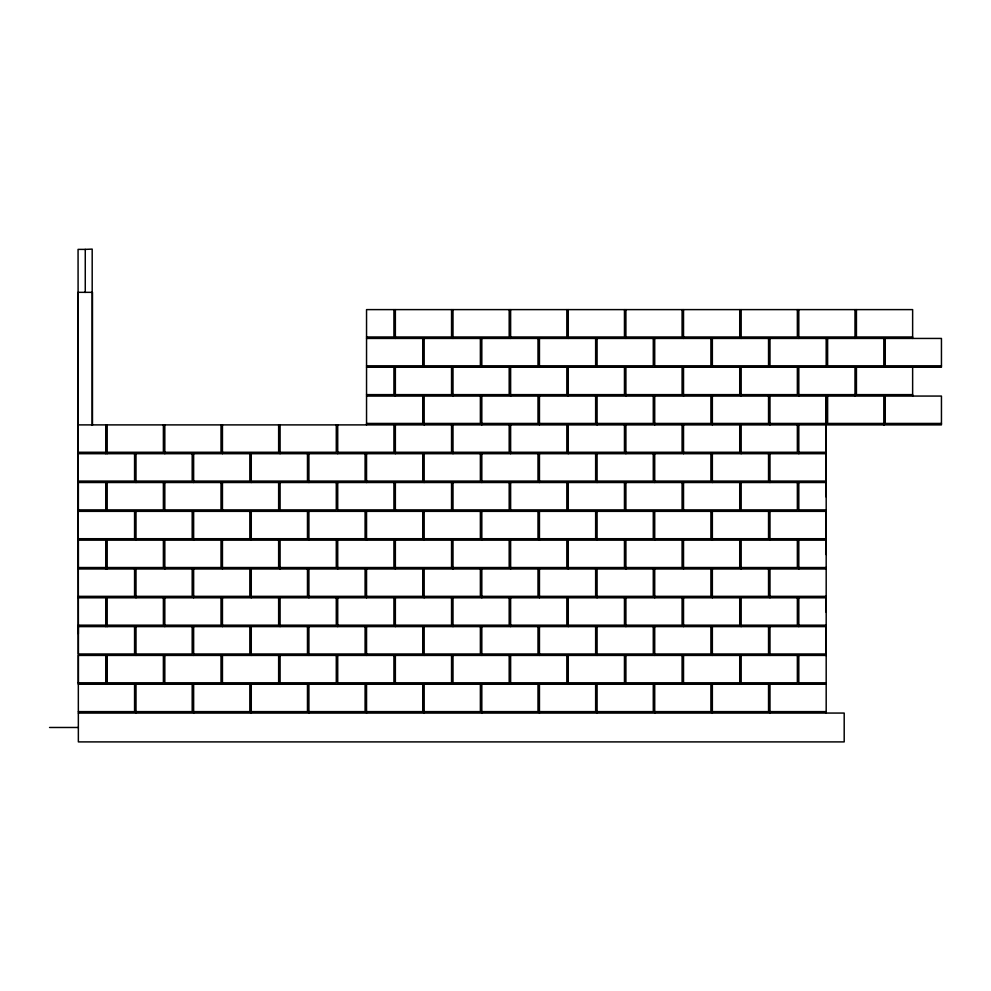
<?xml version="1.0" encoding="UTF-8"?>
<svg xmlns="http://www.w3.org/2000/svg" width="991" height="991" viewBox="0 0 991 991"><rect width="100%" height="100%" fill="white"/><g stroke="black" fill="none" stroke-linecap="round" stroke-linejoin="round"><path stroke-width="1.49" d="M826.184 684.248L78.363 684.248L78.363 655.423L826.184 655.423M769.982 538.72L826.184 538.72L826.184 511.344L78.363 511.344L78.363 482.518L826.184 482.518M826.184 424.891L826.184 452.268L798.808 452.268M85.263 292.333L85.263 249.385L92.188 249.1L92.188 425.213M84.916 292.333L85.56 292.333M366.546 336.99L393.923 336.99L393.923 309.613M395.359 336.99L451.549 336.99L451.549 309.613M452.998 336.99L509.188 336.99L509.188 309.613M510.625 336.99L566.827 336.99L566.827 309.613M568.264 336.99L624.454 336.99L624.454 309.613M625.903 336.99L682.093 336.99L682.093 309.613M683.53 336.99L739.732 336.99L739.732 309.613M741.169 336.99L797.359 336.99L797.359 309.613M798.808 336.99L854.998 336.99M912.637 336.99L856.435 336.99L856.435 309.613M366.546 338.439L941.45 338.439L941.45 367.252L366.546 367.252M366.546 365.815L422.736 365.815L422.736 338.439M424.173 365.815L480.375 365.815L480.375 338.439M481.812 365.815L538.002 365.815L538.002 338.439M539.451 365.815L595.641 365.815L595.641 338.439M597.077 365.815L653.28 365.815L653.28 338.439M654.717 365.815L710.906 365.815L710.906 338.439M712.356 365.815L768.545 365.815L768.545 338.439M769.982 365.815L826.184 365.815M883.811 365.815L827.621 365.815L827.621 338.439M941.45 365.815L885.26 365.815L885.26 338.439M366.546 394.629L393.923 394.629L393.923 367.252M395.359 394.629L451.549 394.629L451.549 367.252M452.998 394.629L509.188 394.629L509.188 367.252M510.625 394.629L566.827 394.629L566.827 367.252M568.264 394.629L624.454 394.629L624.454 367.252M625.903 394.629L682.093 394.629L682.093 367.252M683.53 394.629L739.732 394.629L739.732 367.252M741.169 394.629L797.359 394.629L797.359 367.252M798.808 394.629L854.998 394.629M912.637 394.629L856.435 394.629L856.435 367.252M366.546 396.066L941.45 396.066L941.45 424.891L78.363 424.891M366.546 423.442L422.736 423.442L422.736 396.066M424.173 423.442L480.375 423.442L480.375 396.066M481.812 423.442L538.002 423.442L538.002 396.066M539.451 423.442L595.641 423.442L595.641 396.066M597.077 423.442L653.28 423.442L653.28 396.066M654.717 423.442L710.906 423.442L710.906 396.066M712.356 423.442L768.545 423.442L768.545 396.066M769.982 423.442L826.184 423.442L826.184 396.066L826.184 713.062M941.45 423.442L885.26 423.442L885.26 396.066M105.74 452.268L78.363 452.268L78.363 453.705L826.184 453.705L826.184 481.081L769.982 481.081M107.189 452.268L163.379 452.268L163.379 424.891M164.816 452.268L221.018 452.268L221.018 424.891M222.455 452.268L278.644 452.268L278.644 424.891M280.094 452.268L336.283 452.268L336.283 424.891M337.72 452.268L393.923 452.268L393.923 424.891M395.359 452.268L451.549 452.268L451.549 424.891M452.998 452.268L509.188 452.268L509.188 424.891M510.625 452.268L566.827 452.268L566.827 424.891M568.264 452.268L624.454 452.268L624.454 424.891M625.903 452.268L682.093 452.268L682.093 424.891M683.53 452.268L739.732 452.268L739.732 424.891M741.169 452.268L797.359 452.268L797.359 424.891M78.363 481.081L134.565 481.081L134.565 453.705M136.002 481.081L192.192 481.081L192.192 453.705M193.641 481.081L249.831 481.081L249.831 453.705M251.268 481.081L307.47 481.081L307.47 453.705M308.907 481.081L365.097 481.081L365.097 453.705M366.546 481.081L422.736 481.081L422.736 453.705M424.173 481.081L480.375 481.081L480.375 453.705M481.812 481.081L538.002 481.081L538.002 453.705M539.451 481.081L595.641 481.081L595.641 453.705M597.077 481.081L653.28 481.081L653.28 453.705M654.717 481.081L710.906 481.081L710.906 453.705M712.356 481.081L768.545 481.081L768.545 453.705M78.363 509.894L105.74 509.894M107.189 509.894L163.379 509.894L163.379 482.518M164.816 509.894L221.018 509.894L221.018 482.518M222.455 509.894L278.644 509.894L278.644 482.518M280.094 509.894L336.283 509.894L336.283 482.518M337.72 509.894L393.923 509.894L393.923 482.518M395.359 509.894L451.549 509.894L451.549 482.518M452.998 509.894L509.188 509.894L509.188 482.518M510.625 509.894L566.827 509.894L566.827 482.518M568.264 509.894L624.454 509.894L624.454 482.518M625.903 509.894L682.093 509.894L682.093 482.518M683.53 509.894L739.732 509.894L739.732 482.518M741.169 509.894L797.359 509.894L797.359 482.518M798.808 509.894L826.184 509.894M78.363 538.72L134.565 538.72L134.565 511.344M136.002 538.72L192.192 538.72L192.192 511.344M193.641 538.72L249.831 538.72L249.831 511.344M251.268 538.72L307.47 538.72L307.47 511.344M308.907 538.72L365.097 538.72L365.097 511.344M366.546 538.72L422.736 538.72L422.736 511.344M424.173 538.72L480.375 538.72L480.375 511.344M481.812 538.72L538.002 538.72L538.002 511.344M539.451 538.72L595.641 538.72L595.641 511.344M597.077 538.72L653.28 538.72L653.28 511.344M654.717 538.72L710.906 538.72L710.906 511.344M712.356 538.72L768.545 538.72L768.545 511.344M826.184 540.157L78.363 540.157L78.363 567.533L105.74 567.533M107.189 567.533L163.379 567.533L163.379 540.157M164.816 567.533L221.018 567.533L221.018 540.157M222.455 567.533L278.644 567.533L278.644 540.157M280.094 567.533L336.283 567.533L336.283 540.157M337.72 567.533L393.923 567.533L393.923 540.157M395.359 567.533L451.549 567.533L451.549 540.157M452.998 567.533L509.188 567.533L509.188 540.157M510.625 567.533L566.827 567.533L566.827 540.157M568.264 567.533L624.454 567.533L624.454 540.157M625.903 567.533L682.093 567.533L682.093 540.157M683.53 567.533L739.732 567.533L739.732 540.157M741.169 567.533L797.359 567.533L797.359 540.157M798.808 567.533L826.184 567.533L826.184 568.97L78.363 568.97M136.002 596.347L192.192 596.347L192.192 568.97M193.641 596.347L249.831 596.347L249.831 568.97M251.268 596.347L307.47 596.347L307.47 568.97M308.907 596.347L365.097 596.347L365.097 568.97M366.546 596.347L422.736 596.347L422.736 568.97M424.173 596.347L480.375 596.347L480.375 568.97M481.812 596.347L538.002 596.347L538.002 568.97M539.451 596.347L595.641 596.347L595.641 568.97M597.077 596.347L653.28 596.347L653.28 568.97M654.717 596.347L710.906 596.347L710.906 568.97M712.356 596.347L768.545 596.347L768.545 568.97M769.982 596.347L826.184 596.347M826.184 597.796L78.363 597.796L78.363 596.347L134.565 596.347L134.565 568.97M78.363 625.172L105.74 625.172M107.189 625.172L163.379 625.172L163.379 597.796M164.816 625.172L221.018 625.172L221.018 597.796M222.455 625.172L278.644 625.172L278.644 597.796M280.094 625.172L336.283 625.172L336.283 597.796M337.72 625.172L393.923 625.172L393.923 597.796M395.359 625.172L451.549 625.172L451.549 597.796M452.998 625.172L509.188 625.172L509.188 597.796M510.625 625.172L566.827 625.172L566.827 597.796M568.264 625.172L624.454 625.172L624.454 597.796M625.903 625.172L682.093 625.172L682.093 597.796M683.53 625.172L739.732 625.172L739.732 597.796M741.169 625.172L797.359 625.172L797.359 597.796M798.808 625.172L826.184 625.172M78.351 633.819L78.066 292.333L92.473 292.333L92.473 425.213M136.002 653.986L192.192 653.986L192.192 626.609M193.641 653.986L249.831 653.986L249.831 626.609M251.268 653.986L307.47 653.986L307.47 626.609M308.907 653.986L365.097 653.986L365.097 626.609M366.546 653.986L422.736 653.986L422.736 626.609M424.173 653.986L480.375 653.986L480.375 626.609M481.812 653.986L538.002 653.986L538.002 626.609M539.451 653.986L595.641 653.986L595.641 626.609M597.077 653.986L653.28 653.986L653.28 626.609M654.717 653.986L710.906 653.986L710.906 626.609M712.356 653.986L768.545 653.986L768.545 626.609M769.982 653.986L826.184 653.986L826.184 626.609L78.363 626.609L78.363 653.986L134.565 653.986L134.565 626.609M78.363 682.799L105.74 682.799M164.816 682.799L221.018 682.799L221.018 655.423M222.455 682.799L278.644 682.799L278.644 655.423M280.094 682.799L336.283 682.799L336.283 655.423M337.72 682.799L393.923 682.799L393.923 655.423M395.359 682.799L451.549 682.799L451.549 655.423M452.998 682.799L509.188 682.799L509.188 655.423M510.625 682.799L566.827 682.799L566.827 655.423M568.264 682.799L624.454 682.799L624.454 655.423M625.903 682.799L682.093 682.799L682.093 655.423M683.53 682.799L739.732 682.799L739.732 655.423M741.169 682.799L797.359 682.799L797.359 655.423M798.808 682.799L826.184 682.799M78.363 711.625L134.565 711.625L134.565 684.248M136.002 711.625L192.192 711.625L192.192 684.248M193.641 711.625L249.831 711.625L249.831 684.248M251.268 711.625L307.47 711.625L307.47 684.248M308.907 711.625L365.097 711.625L365.097 684.248M366.546 711.625L422.736 711.625L422.736 684.248M424.173 711.625L480.375 711.625L480.375 684.248M481.812 711.625L538.002 711.625L538.002 684.248M539.451 711.625L595.641 711.625L595.641 684.248M597.077 711.625L653.28 711.625L653.28 684.248M654.717 711.625L710.906 711.625L710.906 684.248M712.356 711.625L768.545 711.625L768.545 684.248M769.982 711.625L826.184 711.625M78.363 713.062L844.196 713.062L844.196 741.9L78.363 741.9L78.066 249.385L85.263 249.385M49.55 727.481L78.363 727.481M912.637 338.439L912.637 309.613L366.546 309.613L366.546 424.891M912.637 367.252L912.637 396.066M883.811 338.439L883.811 367.252M883.811 396.066L883.811 424.891L883.811 423.442L827.621 423.442L827.621 396.066M854.998 309.613L854.998 338.439M854.998 367.252L854.998 396.066M826.184 338.439L826.184 367.252M826.16 424.891L826.16 439.298M826.16 482.518L826.16 496.937M826.16 540.157L826.16 554.564M826.16 597.796L826.16 612.203M798.808 309.613L798.808 338.439M798.808 367.252L798.808 396.066M798.808 424.891L798.808 453.705M798.808 482.518L798.808 511.344M798.808 540.157L798.808 568.97M798.808 597.796L798.808 626.609M798.808 655.423L798.808 684.248M769.982 338.439L769.982 367.252M769.982 396.066L769.982 424.891M769.982 453.705L769.982 482.518M769.982 511.344L769.982 540.157M769.982 568.97L769.982 597.796M769.982 626.609L769.982 655.423M769.982 684.248L769.982 713.062M741.169 309.613L741.169 338.439M741.169 367.252L741.169 396.066M741.169 424.891L741.169 453.705M741.169 482.518L741.169 511.344M741.169 540.157L741.169 568.97M741.169 597.796L741.169 626.609M741.169 655.423L741.169 684.248M712.356 338.439L712.356 367.252M712.356 396.066L712.356 424.891M712.356 453.705L712.356 482.518M712.356 511.344L712.356 540.157M712.356 568.97L712.356 597.796M712.356 626.609L712.356 655.423M712.356 684.248L712.356 713.062M683.53 309.613L683.53 338.439M683.53 367.252L683.53 396.066M683.53 424.891L683.53 453.705M683.53 482.518L683.53 511.344M683.53 540.157L683.53 568.97M683.53 597.796L683.53 626.609M683.53 655.423L683.53 684.248M654.717 338.439L654.717 367.252M654.717 396.066L654.717 424.891M654.717 453.705L654.717 482.518M654.717 511.344L654.717 540.157M654.717 568.97L654.717 597.796M654.717 626.609L654.717 655.423M654.717 684.248L654.717 713.062M625.903 309.613L625.903 338.439M625.903 367.252L625.903 396.066M625.903 424.891L625.903 453.705M625.903 482.518L625.903 511.344M625.903 540.157L625.903 568.97M625.903 597.796L625.903 626.609M625.903 655.423L625.903 684.248M597.077 338.439L597.077 367.252M597.077 396.066L597.077 424.891M597.077 453.705L597.077 482.518M597.077 511.344L597.077 540.157M597.077 568.97L597.077 597.796M597.077 626.609L597.077 655.423M597.077 684.248L597.077 713.062M568.264 309.613L568.264 338.439M568.264 367.252L568.264 396.066M568.264 424.891L568.264 453.705M568.264 482.518L568.264 511.344M568.264 540.157L568.264 568.97M568.264 597.796L568.264 626.609M568.264 655.423L568.264 684.248M539.451 338.439L539.451 367.252M539.451 396.066L539.451 424.891M539.451 453.705L539.451 482.518M539.451 511.344L539.451 540.157M539.451 568.97L539.451 597.796M539.451 626.609L539.451 655.423M539.451 684.248L539.451 713.062M510.625 309.613L510.625 338.439M510.625 367.252L510.625 396.066M510.625 424.891L510.625 453.705M510.625 482.518L510.625 511.344M510.625 540.157L510.625 568.97M510.625 597.796L510.625 626.609M510.625 655.423L510.625 684.248M481.812 338.439L481.812 367.252M481.812 396.066L481.812 424.891M481.812 453.705L481.812 482.518M481.812 511.344L481.812 540.157M481.812 568.97L481.812 597.796M481.812 626.609L481.812 655.423M481.812 684.248L481.812 713.062M452.998 309.613L452.998 338.439M452.998 367.252L452.998 396.066M452.998 424.891L452.998 453.705M452.998 482.518L452.998 511.344M452.998 540.157L452.998 568.97M452.998 597.796L452.998 626.609M452.998 655.423L452.998 684.248M424.173 338.439L424.173 367.252M424.173 396.066L424.173 424.891M424.173 453.705L424.173 482.518M424.173 511.344L424.173 540.157M424.173 568.97L424.173 597.796M424.173 626.609L424.173 655.423M424.173 684.248L424.173 713.062M395.359 309.613L395.359 338.439M395.359 367.252L395.359 396.066M395.359 424.891L395.359 453.705M395.359 482.518L395.359 511.344M395.359 540.157L395.359 568.97M395.359 597.796L395.359 626.609M395.359 655.423L395.359 684.248M366.546 453.705L366.546 482.518M366.546 511.344L366.546 540.157M366.546 568.97L366.546 597.796M366.546 626.609L366.546 655.423M366.546 684.248L366.546 713.062M337.72 424.891L337.72 453.705M337.72 482.518L337.72 511.344M337.72 540.157L337.72 568.97M337.72 597.796L337.72 626.609M337.72 655.423L337.72 684.248M308.907 453.705L308.907 482.518M308.907 511.344L308.907 540.157M308.907 568.97L308.907 597.796M308.907 626.609L308.907 655.423M308.907 684.248L308.907 713.062M280.094 424.891L280.094 453.705M280.094 482.518L280.094 511.344M280.094 540.157L280.094 568.97M280.094 597.796L280.094 626.609M280.094 655.423L280.094 684.248M251.268 453.705L251.268 482.518M251.268 511.344L251.268 540.157M251.268 568.97L251.268 597.796M251.268 626.609L251.268 655.423M251.268 684.248L251.268 713.062M222.455 424.891L222.455 453.705M222.455 482.518L222.455 511.344M222.455 540.157L222.455 568.97M222.455 597.796L222.455 626.609M222.455 655.423L222.455 684.248M193.641 453.705L193.641 482.518M193.641 511.344L193.641 540.157M193.641 568.97L193.641 597.796M193.641 626.609L193.641 655.423M193.641 684.248L193.641 713.062M164.816 424.891L164.816 453.705M164.816 482.518L164.816 511.344M164.816 540.157L164.816 568.97M164.816 597.796L164.816 626.609M164.816 655.423L164.816 684.248M163.379 655.423L163.379 682.799L107.189 682.799L107.189 655.423L107.189 684.248M136.002 453.705L136.002 482.518M136.002 511.344L136.002 540.157M136.002 568.97L136.002 597.796M136.002 626.609L136.002 655.423M136.002 684.248L136.002 713.062M107.189 424.891L107.189 453.705M107.189 482.518L107.189 511.344M107.189 540.157L107.189 568.97M107.189 597.796L107.189 626.609M105.74 424.891L105.74 453.705M105.74 482.518L105.74 511.344M105.74 540.157L105.74 568.97M105.74 597.796L105.74 626.609M105.74 655.423L105.74 684.248"/></g></svg>
